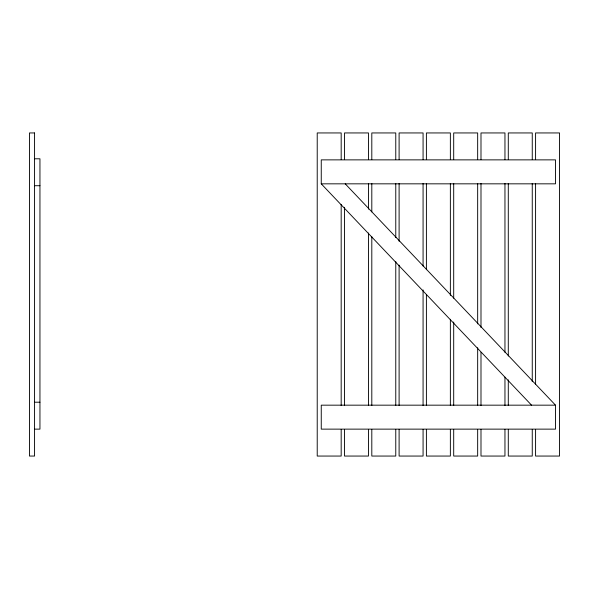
<?xml version="1.0" encoding="UTF-8"?>
<svg xmlns="http://www.w3.org/2000/svg" width="589" height="589" viewBox="0 0 589 589"><rect width="100%" height="100%" fill="white"/><g stroke="black" fill="none" stroke-linecap="round" stroke-linejoin="round"><path stroke-width="0.88" d="M531.55 405.166L321.255 183.834L321.255 159.869L555.508 159.869L555.508 183.834L321.255 183.834M34.567 158.794L39.949 158.794L39.949 429.131L34.567 429.131M34.567 185.719L39.949 185.719M34.567 402.206L39.949 402.206M555.508 405.166L321.255 405.166L321.255 429.131L555.508 429.131L555.508 405.166L345.22 183.834M535.585 159.567L535.585 132.945L559.55 132.945L559.55 456.055L535.585 456.055L535.585 429.433M535.585 183.429L535.585 384.455M532.257 159.567L532.257 132.945L508.292 132.945L508.292 159.567M532.257 183.429L532.257 381.701M532.257 429.433L532.257 456.055L508.292 456.055L508.292 429.433M508.292 183.429L508.292 355.999M508.292 379.868L508.292 405.571M504.957 159.567L504.957 132.945L480.992 132.945L480.992 159.567M504.957 183.429L504.957 352.332M504.957 377.115L504.957 405.571M504.957 429.433L504.957 456.055L480.992 456.055L480.992 429.433M480.992 183.429L480.992 327.543M480.992 352.332L480.992 405.571M477.664 159.567L477.664 132.945L453.699 132.945L453.699 159.567M477.664 183.429L477.664 323.876M477.664 347.738L477.664 405.571M477.664 429.433L477.664 456.055L453.699 456.055L453.699 429.433M453.699 183.429L453.699 298.174M453.699 322.036L453.699 405.571M450.364 159.567L450.364 132.945L426.399 132.945L426.399 159.567M450.364 183.429L450.364 295.42M450.364 319.282L450.364 405.571M450.364 429.433L450.364 456.055L426.399 456.055L426.399 429.433M426.399 183.429L426.399 269.718M426.399 294.5L426.399 405.571M423.071 159.567L423.071 132.945L399.106 132.945L399.106 159.567M423.071 183.429L423.071 266.044M423.071 289.913L423.071 405.571M423.071 429.433L423.071 456.055L399.106 456.055L399.106 429.433M399.106 183.429L399.106 241.262M399.106 265.124L399.106 405.571M395.771 159.567L395.771 132.945L371.806 132.945L371.806 159.567M395.771 183.429L395.771 237.588M395.771 261.457L395.771 405.571M395.771 429.433L395.771 456.055L371.806 456.055L371.806 429.433M371.806 183.429L371.806 211.885M371.806 236.668L371.806 405.571M368.478 159.567L368.478 132.945L344.513 132.945L344.513 159.567M368.478 183.429L368.478 209.132M368.478 233.001L368.478 405.571M368.478 429.433L368.478 456.055L344.513 456.055L344.513 429.433M344.513 207.299L344.513 405.571M341.178 159.567L341.178 132.945L317.221 132.945L317.221 456.055L341.178 456.055L341.178 429.433M341.178 204.545L341.178 405.571M34.567 132.945L29.45 132.945L29.45 456.055L34.567 456.055L34.567 132.945"/></g></svg>
